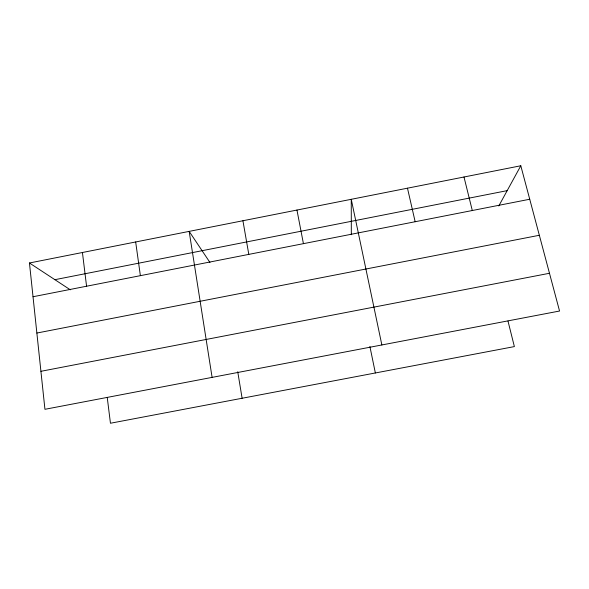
<?xml version="1.0" encoding="UTF-8"?>
<svg xmlns="http://www.w3.org/2000/svg" width="589" height="589" viewBox="0 0 589 589"><rect width="100%" height="100%" fill="white"/><g stroke="black" fill="none" stroke-linecap="round" stroke-linejoin="round"><path stroke-width="0.88" d="M498.787 205.973L520.801 165.759L29.45 262.988L44.941 409.303L559.55 311.029L520.801 165.759M54.887 279.687L507.181 190.637M33.021 296.738L529.732 199.244M36.871 333.043L539.34 235.276M40.921 371.306L549.478 273.274M29.45 262.988L70.319 289.81M209.949 262.466L189.165 231.381L212.099 377.38M507.983 321.049L514.374 346.59L110.452 423.241L107.272 397.715M463.992 177.002L472.297 210.516M407.478 188.185L415.157 221.729M381.863 344.963L351.258 199.31L351.324 234.716M369.899 346.501L375.362 372.97M296.959 210.052L303.423 243.662M242.926 220.742L248.801 254.382M237.735 371.747L242.108 398.26M135.669 241.969L140.381 275.667M82.431 252.504L86.568 286.232"/></g></svg>
